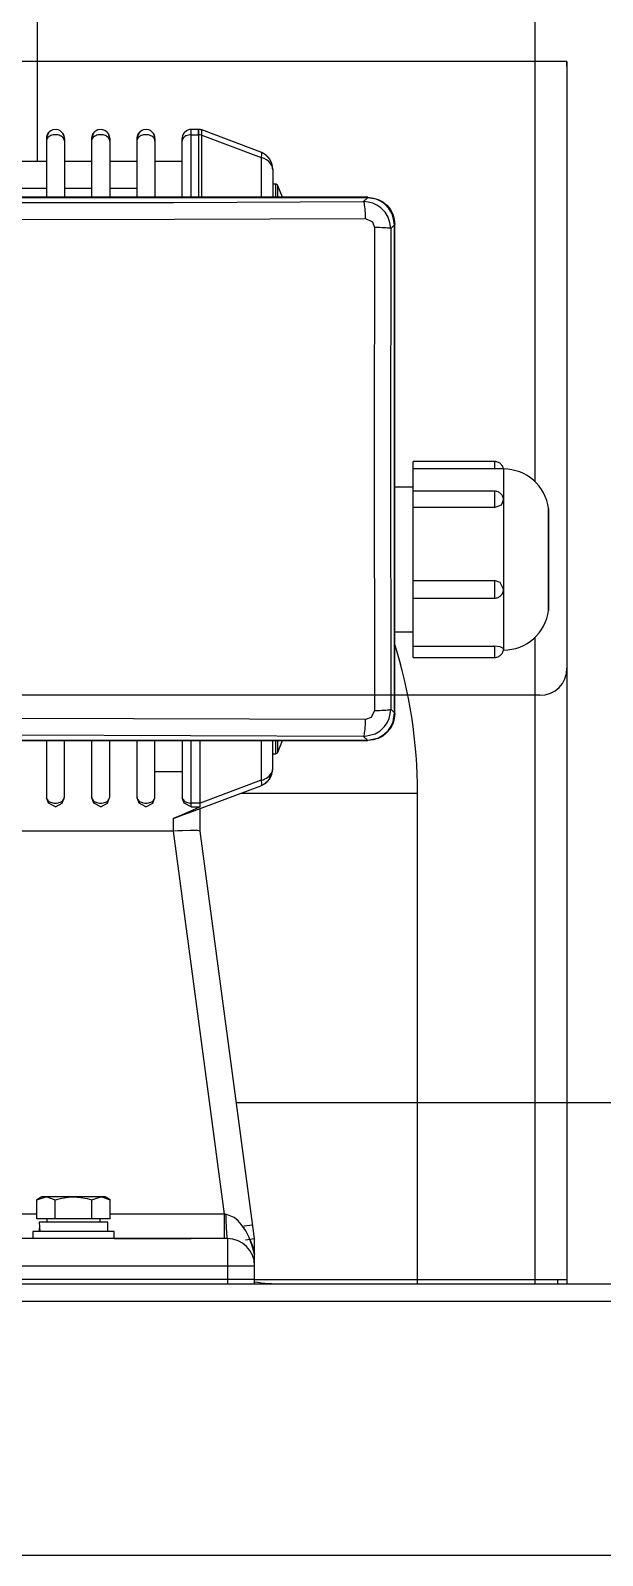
# Model space of a CAD drawing. Units: millimetres at full size. Extents: x -2744 to 2564, y -1956 to 1957.
# Drawn here: x 2032.8 to 2096, y -1685.2 to -1516.8 of the extents above; entities that cross this region are included whole.
import ezdxf

# ---------------------------------------------------------------- set-up
doc = ezdxf.new("R2010")
doc.units = ezdxf.units.MM
doc.header["$LTSCALE"] = 7
doc.linetypes.add('USER1', pattern=[19.05, 12.7, -6.35])
doc.layers.add('0-1_LY_1', color=7, linetype='Continuous')

msp = doc.modelspace()

# ---------------------------------------------------------------- linework, layer by layer
at = {"layer": '0-1_LY_1'}
for p, q in [((2088.577, -1520.232), (2088.577, -1488.029)), ((2033.577, -1500.658), (2033.577, -1520.232)), ((2092.077, -1520.232), (1982.077, -1520.232)), ((2092.077, -1520.232), (2084.762, -1520.232)), ((2092.077, -1520.732), (2092.077, -1520.232)), ((2092.077, -1520.232), (2092.077, -1587.232)), ((2092.077, -1587.232), (2092.077, -1655.232)), ((2089.077, -1590.232), (1985.077, -1590.232)), ((2073.077, -1592.236), (2073.077, -1590.232)), ((2073.024, -1592.184), (2072.614, -1591.774)), ((2069.616, -1594.767), (2070.028, -1595.18)), ((1992.573, -1595.232), (2070.081, -1595.232)), ((1992.625, -1595.18), (2070.028, -1595.18)), ((2034.577, -1595.232), (2034.577, -1601.318)), ((2036.577, -1601.318), (2036.577, -1595.232)), ((2039.577, -1595.232), (2039.577, -1601.318)), ((2041.577, -1601.318), (2041.577, -1595.232)), ((2044.577, -1595.232), (2044.577, -1601.318)), ((2046.577, -1601.318), (2046.577, -1595.232)), ((2049.577, -1595.232), (2049.577, -1601.318)), ((2050.577, -1602.552), (2050.577, -1595.232)), ((2051.577, -1602.552), (2051.577, -1595.232)), ((2059.874, -1595.232), (2059.874, -1596.688)), ((2060.152, -1596.499), (2060.659, -1595.232)), ((2060.152, -1596.499), (2060.152, -1595.232)), ((2059.577, -1596.688), (2059.874, -1596.688)), ((2046.577, -1598.648), (2049.577, -1598.648)), ((2058.319, -1600.18), (2058.279, -1600.219)), ((2058.316, -1600.186), (2058.515, -1600.087)), ((2058.331, -1600.151), (2058.319, -1600.18)), ((2051.577, -1602.146), (2050.577, -1602.146)), ((2050.577, -1602.552), (2051.577, -1602.552)), ((2051.577, -1605.232), (2051.577, -1602.732)), ((2048.577, -1603.839), (2048.577, -1605.232)), ((2048.577, -1605.232), (2001.467, -1605.235)), ((2048.577, -1605.232), (2048.589, -1605.232)), ((2048.589, -1605.232), (2054.228, -1647.522)), ((2238.426, -1635.232), (2092.077, -1635.232)), ((2033.535, -1645.945), (2034.546, -1645.632)), ((2033.535, -1648.032), (2033.535, -1645.945)), ((2035.556, -1648.032), (2035.556, -1645.945)), ((2039.598, -1645.945), (2040.608, -1645.632)), ((2039.598, -1648.032), (2039.598, -1645.945)), ((2041.618, -1648.032), (2041.618, -1645.945)), ((2033.535, -1647.522), (1981.011, -1647.522)), ((2041.618, -1648.032), (2033.535, -1648.032)), ((2034.637, -1648.032), (2034.637, -1648.432)), ((2040.517, -1648.432), (2040.517, -1648.032)), ((2054.228, -1647.522), (2041.618, -1647.522)), ((2054.228, -1647.522), (2054.228, -1650.232)), ((2057.379, -1648.745), (2056.387, -1648.877)), ((2033.796, -1650.232), (2025.358, -1650.232)), ((2042.077, -1649.432), (2033.077, -1649.432)), ((2033.077, -1649.432), (2033.077, -1650.232)), ((2042.077, -1650.232), (2033.796, -1650.232)), ((2034.577, -1650.234), (2034.303, -1650.233)), ((2042.077, -1650.232), (2042.077, -1649.432)), ((2042.077, -1650.232), (2050.577, -1650.232)), ((2054.577, -1650.232), (2054.577, -1655.232)), ((2056.327, -1648.935), (2056.431, -1649.088)), ((2056.586, -1650.364), (2057.577, -1650.232)), ((1976.077, -1653.232), (2057.577, -1653.232)), ((2057.577, -1655.232), (2057.577, -1653.232)), ((1918.566, -1655.232), (2198.75, -1655.232)), ((2057.577, -1654.732), (2092.077, -1654.732)), ((2091.077, -1655.232), (2091.077, -1654.732)), ((2196.832, -1657.197), (2008.357, -1657.197)), ((2250.077, -1685.232), (1916.077, -1685.232))]:
    msp.add_line(p, q, dxfattribs=at)
at = {"layer": '0-1_LY_1', "linetype": 'USER1'}
for p, q in [((2033.577, -1520.232), (2033.577, -1531.232)), ((2088.577, -1566.661), (2088.577, -1520.232)), ((2092.077, -1520.232), (2092.077, -1587.232)), ((2034.577, -1528.732), (2034.577, -1535.232)), ((2036.577, -1528.732), (2036.577, -1535.232)), ((2039.577, -1528.732), (2039.577, -1535.232)), ((2041.577, -1528.732), (2041.577, -1535.232)), ((2044.577, -1528.732), (2044.577, -1535.232)), ((2046.577, -1528.732), (2046.577, -1535.232)), ((2049.577, -1535.232), (2049.577, -1528.732)), ((2050.577, -1527.742), (2050.397, -1527.755)), ((2051.394, -1527.732), (2050.577, -1527.732)), ((2050.577, -1535.232), (2050.577, -1527.732)), ((2050.577, -1528.318), (2051.385, -1528.318)), ((2051.385, -1528.335), (2051.385, -1535.232)), ((2058.279, -1530.245), (2051.747, -1527.796)), ((2051.755, -1528.385), (2058.316, -1530.845)), ((2051.755, -1535.232), (2051.755, -1528.385)), ((2058.361, -1530.287), (2058.306, -1530.265)), ((2058.316, -1530.845), (2058.316, -1535.232)), ((2031.577, -1531.232), (2034.577, -1531.232)), ((2036.577, -1531.232), (2039.577, -1531.232)), ((2041.577, -1531.232), (2044.577, -1531.232)), ((2046.577, -1531.232), (2049.577, -1531.232)), ((2059.481, -1531.514), (2059.452, -1531.431)), ((2059.577, -1532.118), (2059.577, -1535.232)), ((2031.577, -1534.232), (2034.577, -1534.232)), ((2036.577, -1534.232), (2039.577, -1534.232)), ((2041.577, -1534.232), (2044.577, -1534.232)), ((2059.874, -1533.776), (2059.577, -1533.776)), ((2059.874, -1533.776), (2059.874, -1535.232)), ((2060.659, -1535.232), (2060.152, -1533.965)), ((2060.152, -1535.232), (2060.152, -1533.965)), ((2070.081, -1535.232), (1992.573, -1535.232)), ((2070.028, -1535.284), (1992.625, -1535.284)), ((2070.028, -1535.284), (2069.616, -1535.697)), ((2072.614, -1538.69), (2073.024, -1538.28)), ((2073.024, -1590.232), (2073.024, -1538.28)), ((2073.077, -1590.232), (2073.077, -1538.228)), ((2084.077, -1564.413), (2075.077, -1564.413)), ((2075.077, -1579.502), (2075.077, -1564.413)), ((2084.077, -1564.413), (2084.077, -1565.232)), ((2085.077, -1565.232), (2075.077, -1565.232)), ((2085.077, -1565.232), (2085.077, -1585.232)), ((2075.077, -1567.232), (2073.077, -1567.232)), ((2084.077, -1567.683), (2075.077, -1567.683)), ((2084.077, -1567.683), (2084.077, -1569.47)), ((2084.077, -1569.47), (2075.077, -1569.47)), ((2090.038, -1569.607), (2090.038, -1580.857)), ((2090.045, -1580.732), (2090.045, -1569.732)), ((2075.077, -1577.542), (2084.077, -1577.542)), ((2075.077, -1586.051), (2075.077, -1579.429)), ((2075.077, -1579.502), (2084.077, -1579.502)), ((2073.077, -1583.232), (2075.077, -1583.232)), ((2075.077, -1584.813), (2084.077, -1584.813)), ((2084.077, -1584.813), (2084.077, -1586.051)), ((2088.577, -1655.232), (2088.577, -1583.803)), ((2075.077, -1586.051), (2084.077, -1586.051)), ((2085.06, -1585.232), (2085.077, -1585.232)), ((2056.122, -1601.028), (2075.577, -1601.028)), ((2075.577, -1655.232), (2075.577, -1601.028)), ((2092.077, -1635.232), (2055.577, -1635.232)), ((2057.577, -1654.732), (1982.077, -1654.732)), ((1982.077, -1655.232), (2092.077, -1655.232))]:
    msp.add_line(p, q, dxfattribs=at)
for points in [[(2034.597, -1528.885), (2034.582, -1528.955), (2034.577, -1529.025)], [(2036.561, -1528.899), (2036.527, -1528.804), (2036.475, -1528.714), (2036.406, -1528.629), (2036.321, -1528.552), (2036.221, -1528.484), (2036.11, -1528.427), (2035.988, -1528.381), (2035.859, -1528.347), (2035.724, -1528.326), (2035.587, -1528.318), (2035.449, -1528.324), (2035.313, -1528.343), (2035.183, -1528.375), (2035.06, -1528.419), (2034.947, -1528.476), (2034.846, -1528.542), (2034.759, -1528.618), (2034.688, -1528.701), (2034.633, -1528.791), (2034.597, -1528.885)], [(2036.563, -1528.899), (2036.538, -1528.528), (2036.486, -1528.356), (2036.377, -1528.16), (2036.232, -1527.991), (2036.062, -1527.868), (2035.877, -1527.788), (2035.685, -1527.747), (2035.304, -1527.781), (2035.129, -1527.848), (2034.972, -1527.946), (2034.902, -1528.01), (2034.729, -1528.281), (2034.649, -1528.546), (2034.598, -1528.886)], [(2036.577, -1529.025), (2036.573, -1528.962), (2036.561, -1528.899)], [(2039.593, -1528.899), (2039.581, -1528.961), (2039.577, -1529.025)], [(2041.556, -1528.886), (2041.524, -1528.505), (2041.465, -1528.32), (2041.351, -1528.127), (2041.199, -1527.966), (2041.021, -1527.849), (2040.829, -1527.775), (2040.632, -1527.743), (2040.253, -1527.795), (2040.084, -1527.87), (2039.933, -1527.976), (2039.865, -1528.044), (2039.702, -1528.322), (2039.59, -1528.899)], [(2041.557, -1528.885), (2041.521, -1528.791), (2041.466, -1528.702), (2041.395, -1528.618), (2041.308, -1528.542), (2041.207, -1528.476), (2041.094, -1528.42), (2040.971, -1528.375), (2040.841, -1528.343), (2040.705, -1528.324), (2040.567, -1528.318), (2040.43, -1528.326), (2040.295, -1528.347), (2040.165, -1528.38), (2040.044, -1528.427), (2039.932, -1528.484), (2039.833, -1528.552), (2039.748, -1528.629), (2039.679, -1528.714), (2039.627, -1528.804), (2039.593, -1528.899)], [(2041.577, -1529.025), (2041.572, -1528.955), (2041.557, -1528.885)], [(2044.597, -1528.885), (2044.582, -1528.955), (2044.577, -1529.025)], [(2046.561, -1528.899), (2046.527, -1528.804), (2046.475, -1528.714), (2046.406, -1528.629), (2046.321, -1528.552), (2046.221, -1528.484), (2046.11, -1528.427), (2045.988, -1528.381), (2045.859, -1528.347), (2045.724, -1528.326), (2045.587, -1528.318), (2045.449, -1528.324), (2045.313, -1528.343), (2045.183, -1528.375), (2045.06, -1528.419), (2044.947, -1528.476), (2044.846, -1528.542), (2044.759, -1528.618), (2044.688, -1528.701), (2044.633, -1528.791), (2044.597, -1528.885)], [(2046.563, -1528.899), (2046.538, -1528.528), (2046.486, -1528.356), (2046.377, -1528.16), (2046.232, -1527.991), (2046.062, -1527.868), (2045.877, -1527.788), (2045.685, -1527.747), (2045.304, -1527.781), (2045.129, -1527.848), (2044.972, -1527.946), (2044.902, -1528.01), (2044.729, -1528.281), (2044.649, -1528.546), (2044.598, -1528.886)], [(2046.577, -1529.025), (2046.573, -1528.962), (2046.561, -1528.899)], [(2050.577, -1528.318), (2050.42, -1528.327), (2050.268, -1528.352), (2050.123, -1528.395), (2049.989, -1528.453), (2049.87, -1528.525), (2049.768, -1528.609), (2049.686, -1528.704), (2049.626, -1528.806), (2049.589, -1528.914), (2049.577, -1529.025)], [(2050.397, -1527.755), (2050.285, -1527.78), (2050.016, -1527.907), (2049.793, -1528.111), (2049.644, -1528.373)], [(2051.75, -1527.798), (2051.659, -1527.768), (2051.567, -1527.747), (2051.481, -1527.736), (2051.394, -1527.732), (2051.376, -1527.925), (2051.385, -1528.318)], [(2051.385, -1528.318), (2051.377, -1527.853), (2051.394, -1527.732)], [(2051.756, -1528.354), (2051.574, -1528.323), (2051.385, -1528.318)], [(2051.385, -1528.335), (2051.385, -1528.326), (2051.385, -1528.318)], [(2051.667, -1528.363), (2051.528, -1528.342), (2051.385, -1528.335)], [(2051.755, -1528.385), (2051.711, -1528.373), (2051.667, -1528.363)], [(2051.75, -1527.798), (2051.749, -1527.797), (2051.747, -1527.796)], [(2051.756, -1528.354), (2051.762, -1527.926), (2051.75, -1527.798)], [(2051.755, -1528.385), (2051.756, -1528.368), (2051.756, -1528.354)], [(2058.311, -1530.271), (2058.337, -1530.338), (2058.35, -1530.481), (2058.316, -1530.845)], [(2059.555, -1531.949), (2059.473, -1531.71), (2059.335, -1531.485), (2059.144, -1531.28), (2058.905, -1531.102), (2058.626, -1530.955), (2058.316, -1530.845)], [(2059.452, -1531.431), (2059.227, -1530.995), (2058.819, -1530.559), (2058.361, -1530.287)], [(2059.575, -1532.045), (2059.486, -1531.531), (2059.481, -1531.514)], [(2059.577, -1532.159), (2059.571, -1532.054), (2059.555, -1531.949)], [(2027.577, -1535.819), (2048.626, -1535.786), (2069.616, -1535.697)], [(2072.614, -1538.69), (2072.497, -1538.043), (2072.328, -1537.415), (2071.994, -1536.853), (2071.522, -1536.379), (2071.093, -1536.08), (2070.624, -1535.873), (2070.125, -1535.769), (2069.616, -1535.697)], [(2069.827, -1537.562), (2069.821, -1537.275), (2069.811, -1536.996), (2069.797, -1536.732), (2069.779, -1536.488), (2069.757, -1536.27), (2069.733, -1536.082), (2069.706, -1535.927), (2069.677, -1535.81), (2069.647, -1535.733), (2069.616, -1535.697)], [(2073.024, -1538.28), (2072.915, -1537.654), (2072.758, -1537.045), (2072.416, -1536.457), (2071.927, -1535.962), (2071.484, -1535.655), (2070.999, -1535.446), (2070.028, -1535.284)], [(2070.081, -1535.232), (2070.661, -1535.326), (2071.227, -1535.461), (2071.743, -1535.729), (2072.198, -1536.111), (2072.58, -1536.566), (2072.848, -1537.082), (2072.982, -1537.648), (2073.077, -1538.228)], [(2027.586, -1537.685), (2048.736, -1537.652), (2069.827, -1537.562)], [(2069.827, -1537.562), (2070.602, -1537.922), (2070.833, -1538.563)], [(2070.833, -1538.563), (2070.788, -1564.396), (2070.827, -1590.232)], [(2072.614, -1538.69), (2072.58, -1538.672), (2072.506, -1538.654), (2072.395, -1538.637), (2072.249, -1538.622), (2072.07, -1538.607), (2071.863, -1538.594), (2071.63, -1538.583), (2071.378, -1538.574), (2071.11, -1538.567), (2070.833, -1538.563)], [(2072.614, -1538.69), (2072.57, -1564.46), (2072.609, -1590.232)], [(2084.077, -1569.47), (2084.845, -1569.179), (2085.077, -1568.683)], [(2085.077, -1578.502), (2084.712, -1577.763), (2084.077, -1577.542), (2084.077, -1579.502)], [(2085.077, -1585.051), (2084.712, -1584.876), (2084.077, -1584.813)]]:
    msp.add_lwpolyline(points, dxfattribs=at)
at = {"layer": '0-1_LY_1'}
for points in [[(2070.028, -1595.18), (2070.655, -1595.07), (2071.264, -1594.913), (2071.852, -1594.572), (2072.347, -1594.082), (2072.654, -1593.64), (2072.863, -1593.154), (2073.024, -1592.184), (2073.024, -1590.232)], [(2070.827, -1590.232), (2070.83, -1591.066), (2070.833, -1591.901)], [(2072.609, -1590.232), (2072.612, -1591.003), (2072.614, -1591.774)], [(2069.827, -1592.902), (2031.407, -1592.781), (1992.938, -1592.846)], [(2069.616, -1594.767), (2070.26, -1594.647), (2070.885, -1594.479), (2071.448, -1594.149), (2071.925, -1593.684), (2072.226, -1593.256), (2072.435, -1592.787), (2072.54, -1592.285), (2072.614, -1591.774)], [(2069.616, -1594.767), (2069.647, -1594.731), (2069.677, -1594.654), (2069.706, -1594.537), (2069.733, -1594.382), (2069.757, -1594.194), (2069.779, -1593.976), (2069.797, -1593.732), (2069.811, -1593.468), (2069.821, -1593.189), (2069.827, -1592.902)], [(2070.833, -1591.901), (2070.468, -1592.674), (2069.827, -1592.902)], [(2073.077, -1592.236), (2072.982, -1592.816), (2072.848, -1593.382), (2072.58, -1593.898), (2072.198, -1594.353), (2071.743, -1594.735), (2071.227, -1595.003), (2070.661, -1595.138), (2070.081, -1595.232)], [(2070.833, -1591.901), (2071.11, -1591.897), (2071.378, -1591.89), (2071.63, -1591.881), (2071.863, -1591.87), (2072.07, -1591.857), (2072.249, -1591.843), (2072.395, -1591.827), (2072.506, -1591.81), (2072.58, -1591.792), (2072.614, -1591.774)], [(2069.616, -1594.767), (2031.379, -1594.647), (1993.093, -1594.711)], [(2058.316, -1595.232), (2058.316, -1599.619), (2051.577, -1602.146)], [(2058.316, -1599.619), (2058.517, -1599.553), (2058.706, -1599.472), (2058.881, -1599.377), (2059.041, -1599.268), (2059.182, -1599.148), (2059.304, -1599.018), (2059.405, -1598.878), (2059.483, -1598.732), (2059.538, -1598.581), (2059.569, -1598.426), (2059.575, -1598.365), (2059.577, -1598.305), (2059.577, -1595.232)], [(2059.577, -1598.346), (2059.577, -1598.331), (2059.577, -1598.305)], [(2058.316, -1599.619), (2058.348, -1600.051), (2058.331, -1600.151)], [(2058.515, -1600.087), (2058.747, -1599.938), (2059.149, -1599.55), (2059.453, -1599.011), (2059.568, -1598.522)], [(2035.577, -1602.552), (2034.816, -1602.158), (2034.592, -1601.56)], [(2034.592, -1601.56), (2034.625, -1601.656), (2034.677, -1601.748), (2034.747, -1601.834), (2034.833, -1601.912), (2034.933, -1601.98), (2035.046, -1602.038), (2035.169, -1602.085), (2035.301, -1602.119), (2035.437, -1602.139), (2035.577, -1602.146), (2035.716, -1602.139), (2035.853, -1602.119), (2035.984, -1602.085), (2036.107, -1602.038), (2036.22, -1601.98), (2036.321, -1601.912), (2036.407, -1601.834), (2036.476, -1601.748), (2036.528, -1601.656), (2036.562, -1601.56)], [(2035.577, -1602.552), (2036.337, -1602.158), (2036.562, -1601.56)], [(2040.577, -1602.552), (2039.816, -1602.158), (2039.592, -1601.56)], [(2039.592, -1601.56), (2039.625, -1601.656), (2039.677, -1601.748), (2039.747, -1601.834), (2039.833, -1601.912), (2039.933, -1601.98), (2040.046, -1602.038), (2040.169, -1602.085), (2040.301, -1602.119), (2040.437, -1602.139), (2040.577, -1602.146), (2040.716, -1602.139), (2040.853, -1602.119), (2040.984, -1602.085), (2041.107, -1602.038), (2041.22, -1601.98), (2041.321, -1601.912), (2041.407, -1601.834), (2041.476, -1601.748), (2041.528, -1601.656), (2041.562, -1601.56)], [(2040.577, -1602.552), (2041.337, -1602.158), (2041.562, -1601.56)], [(2045.577, -1602.552), (2044.816, -1602.158), (2044.592, -1601.56)], [(2044.592, -1601.56), (2044.625, -1601.656), (2044.677, -1601.748), (2044.747, -1601.834), (2044.833, -1601.912), (2044.933, -1601.98), (2045.046, -1602.038), (2045.169, -1602.085), (2045.301, -1602.119), (2045.437, -1602.139), (2045.577, -1602.146), (2045.716, -1602.139), (2045.853, -1602.119), (2045.984, -1602.085), (2046.107, -1602.038), (2046.22, -1601.98), (2046.321, -1601.912), (2046.407, -1601.834), (2046.476, -1601.748), (2046.528, -1601.656), (2046.562, -1601.56)], [(2045.577, -1602.552), (2046.337, -1602.158), (2046.562, -1601.56)], [(2051.577, -1602.552), (2050.753, -1602.92), (2049.927, -1603.282), (2049.253, -1603.563), (2048.577, -1603.839), (2049.117, -1603.635), (2049.658, -1603.434), (2050.383, -1603.18), (2058.279, -1600.219)], [(2050.577, -1602.552), (2049.816, -1602.157), (2049.592, -1601.56)], [(2049.592, -1601.56), (2049.625, -1601.656), (2049.677, -1601.748), (2049.747, -1601.834), (2049.833, -1601.912), (2049.933, -1601.98), (2050.046, -1602.038), (2050.169, -1602.085), (2050.301, -1602.119), (2050.437, -1602.139), (2050.577, -1602.146)], [(2057.577, -1650.232), (2051.577, -1605.231), (2051.281, -1605.176), (2050.483, -1605.168), (2049.601, -1605.191), (2049.095, -1605.21), (2048.589, -1605.232)], [(2041.618, -1645.945), (2041.077, -1645.632), (2034.077, -1645.632), (2033.535, -1645.945)], [(2034.546, -1645.632), (2034.617, -1645.634), (2035.556, -1645.945), (2036.289, -1645.781), (2037.027, -1645.657), (2037.577, -1645.632)], [(2037.577, -1645.632), (2038.335, -1645.703), (2039.087, -1645.812), (2039.598, -1645.945)], [(2040.608, -1645.632), (2040.68, -1645.634), (2041.618, -1645.945)], [(2033.785, -1648.432), (2033.81, -1648.934), (2033.85, -1649.432)], [(2041.377, -1649.432), (2041.377, -1648.432), (2033.785, -1648.432)], [(2054.228, -1647.522), (2054.316, -1647.534), (2054.405, -1647.545)], [(2057.577, -1651.943), (2057.298, -1651.016), (2056.981, -1650.104), (2056.612, -1649.377), (2056.146, -1648.694), (2055.768, -1648.258), (2055.323, -1647.91), (2054.405, -1647.545)], [(2054.405, -1647.545), (2054.41, -1647.977), (2054.418, -1648.394), (2054.429, -1648.785), (2054.444, -1649.144), (2054.461, -1649.461), (2054.481, -1649.731), (2054.503, -1649.946), (2054.527, -1650.104), (2054.552, -1650.2), (2054.577, -1650.232)], [(2033.81, -1648.932), (2033.796, -1649.182), (2033.785, -1649.432)], [(2034.303, -1650.233), (2034.141, -1650.233), (2033.796, -1650.232)], [(2054.577, -1650.232), (2051.358, -1650.232), (2050.918, -1650.233), (2050.577, -1650.234), (2034.577, -1650.234)], [(2057.059, -1650.289), (2057.129, -1650.461), (2057.368, -1651.197), (2057.577, -1651.944)], [(2057.577, -1651.943), (2057.577, -1651.126), (2057.577, -1650.566), (2057.577, -1650.232)], [(2057.577, -1653.232), (2057.577, -1652.615), (2057.577, -1651.945)]]:
    msp.add_lwpolyline(points, dxfattribs=at)
at = {"layer": '0-1_LY_1', "linetype": 'USER1'}
for centre, radius, start, end in [((2035.577, -1528.732), 1, 130.27027, 180), ((2035.577, -1528.732), 1, 0, 34.71886), ((2040.577, -1528.732), 1, 131.50013, 180), ((2040.577, -1528.732), 1, 0, 49.17181), ((2045.577, -1528.732), 1, 130.27027, 180), ((2045.577, -1528.732), 1, 0, 34.71886), ((2050.577, -1528.732), 1, 90, 180), ((2051.395, -1528.732), 1, 69.44396, 90), ((2057.577, -1532.118), 2, 0, 69.44396), ((2059.874, -1534.076), 0.3, 21.80141, 90), ((2084.077, -1565.413), 1, 10.42021, 90), ((2085.077, -1570.232), 5, 7.18076, 90), ((2084.077, -1568.683), 1, 0, 90), ((2084.077, -1578.502), 1, 270, 0), ((2085.077, -1580.232), 5, 270, 352.81924), ((2020.577, -1601.028), 55, 0, 17.52368), ((2084.077, -1585.051), 1, 270, 0)]:
    msp.add_arc(centre, radius, start, end, dxfattribs=at)
at = {"layer": '0-1_LY_1'}
for centre, radius, start, end in [((2089.045, -1569.732), 1, 0, 7.18076), ((2089.045, -1580.732), 1, 352.81924, 0), ((2089.077, -1587.232), 3, 270, 0), ((2059.874, -1596.388), 0.3, 270, 338.19859), ((2057.577, -1598.346), 2, 290.55604, 0), ((2036.564, -1601.318), 1.987, 179.99024, 187.00412), ((2034.59, -1601.318), 1.987, 352.99588, 0.00976), ((2041.564, -1601.318), 1.987, 179.99024, 187.00412), ((2039.59, -1601.318), 1.987, 352.99588, 0.00976), ((2046.564, -1601.318), 1.987, 179.99024, 187.00412), ((2044.59, -1601.318), 1.987, 352.99588, 0.00976), ((2051.564, -1601.318), 1.987, 179.99024, 187.00412), ((2054.577, -1653.232), 3, 0, 90), ((2060.577, -1635.232), 20, 261.37307, 270)]:
    msp.add_arc(centre, radius, start, end, dxfattribs=at)

doc.saveas('drawing.dxf')
